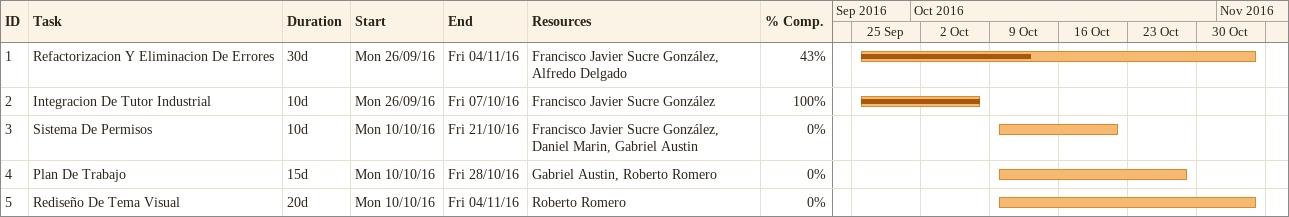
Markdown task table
| ID | Task | Duration | Start | Finish | Resources | % complete |
|---|---|---|---|---|---|---|
| 1 | Refactorizacion Y Eliminacion De Errores | 30d | 2016-09-26 | 2016-11-04 | Francisco Javier Sucre González, Alfredo Delgado | 43 |
| 2 | Integracion De Tutor Industrial | 10d | 2016-09-26 | 2016-10-07 | Francisco Javier Sucre González | 100 |
| 3 | Sistema De Permisos | 10d | 2016-10-10 | 2016-10-21 | Francisco Javier Sucre González, Daniel Marin, Gabriel Austin | 0 |
| 4 | Plan De Trabajo | 15d | 2016-10-10 | 2016-10-28 | Gabriel Austin, Roberto Romero | 0 |
| 5 | Rediseño De Tema Visual | 20d | 2016-10-10 | 2016-11-04 | Roberto Romero | 0 |
